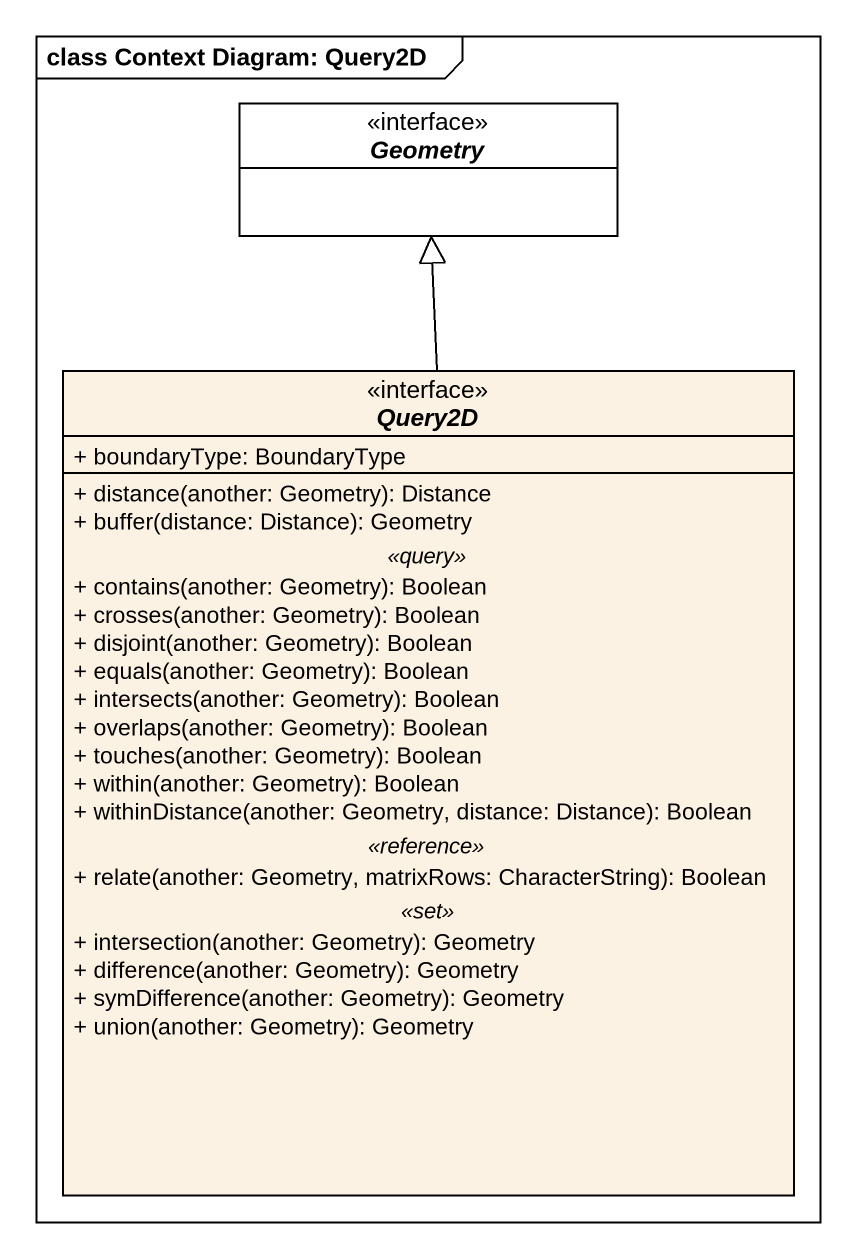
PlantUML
@startuml
mainframe class Context Diagram: Query2D
hide circle
hide empty members
skinparam classAttributeIconSize 0
interface Geometry #FFFFFF
interface Query2D {
  + boundaryType: BoundaryType
  --
  + distance(another: Geometry): Distance
  + buffer(distance: Distance): Geometry
  .. <<query>> ..
  + contains(another: Geometry): Boolean
  + crosses(another: Geometry): Boolean
  + disjoint(another: Geometry): Boolean
  + equals(another: Geometry): Boolean
  + intersects(another: Geometry): Boolean
  + overlaps(another: Geometry): Boolean
  + touches(another: Geometry): Boolean
  + within(another: Geometry): Boolean
  + withinDistance(another: Geometry, distance: Distance): Boolean
  .. <<reference>> ..
  + relate(another: Geometry, matrixRows: CharacterString): Boolean
  .. <<set>> ..
  + intersection(another: Geometry): Geometry
  + difference(another: Geometry): Geometry
  + symDifference(another: Geometry): Geometry
  + union(another: Geometry): Geometry
}
Query2D -up-|> Geometry
@enduml
